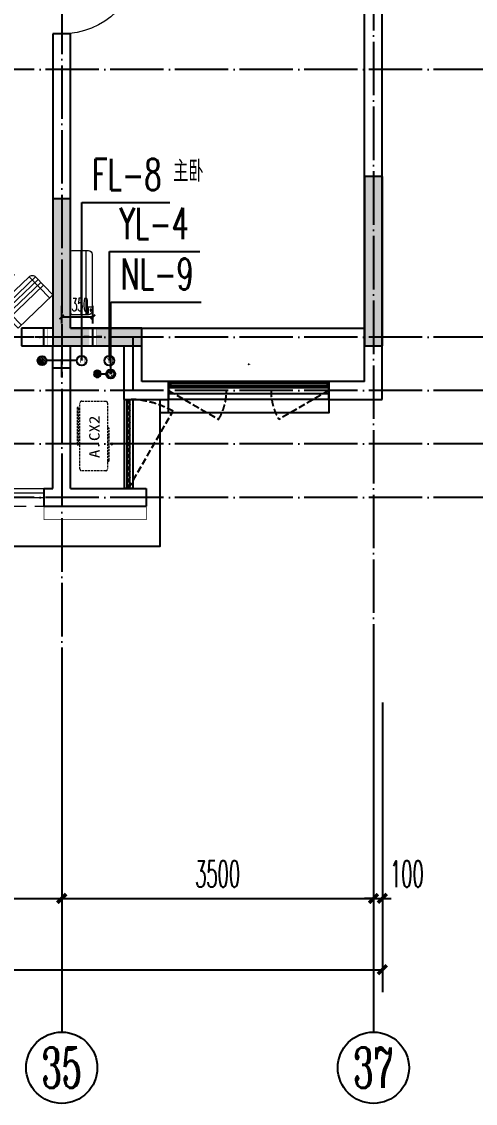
# Model space of a CAD drawing. Extents: x 27938 to 1507990, y 110129 to 923079.
# Drawn here: x 873967 to 879061, y 511440 to 523579 of the extents above; entities that cross this region are included whole.
import ezdxf
from ezdxf.enums import TextEntityAlignment as Align

# ---------------------------------------------------------------- set-up
doc = ezdxf.new("R2010")
doc.units = 0
doc.header["$LTSCALE"] = 1000
doc.header["$MEASUREMENT"] = 0
doc.linetypes.add('DASH', pattern=[0.35, 0.25, -0.1])
doc.linetypes.add('DOTE', pattern=[2.42, 2, -0.2, 0.02, -0.2])
for name, color, linetype in [('3-栏杆1', 135, 'Continuous'), ('3.5方案汇报，与郭总、侯月琴确定户型_t8$0$2020.03.04 -1安徽标准化洋房户型(UA）_t8_t8$0$看线', 154, 'Continuous'), ('AXIS', 3, 'Continuous'), ('AXIS_TEXT', 7, 'Continuous'), ('COLUMN', 9, 'Continuous'), ('DIM_凝结', 150, 'Continuous'), ('DIM_废水', 31, 'Continuous'), ('DIM_雨水', 4, 'Continuous'), ('DOTE', 1, 'Continuous'), ('EQUIP_地漏', 7, 'Continuous'), ('LVTRY', 6, 'Continuous'), ('PUB_HATCH', 8, 'Continuous'), ('PUB_TEXT', 4, 'Continuous'), ('VPIPE-凝结', 150, 'N'), ('VPIPE-废水', 31, 'Continuous'), ('VPIPE-雨水', 4, 'Y'), ('WALL', 9, 'Continuous'), ('WINDOW', 4, 'Continuous'), ('WINDOW_TEXT', 7, 'Continuous'), ('机电标识类', 1, 'Continuous'), ('看线', 251, 'Continuous')]:
    doc.layers.add(name, color=color, linetype=linetype)
for name, color, linetype, lineweight in [('平面-栏杆', 135, 'Continuous', 15), ('平面-看线', 45, 'Continuous', 15), ('平面-空调室内机', 176, 'Continuous', 9), ('平面-空调预留孔', 173, 'Continuous', 15), ('空调', 76, 'Continuous', 13)]:
    doc.layers.add(name, color=color, linetype=linetype, lineweight=lineweight)
doc.styles.add('_TCH_AXIS', font='COMPLEX', dxfattribs={"bigfont": 'GBCBIG'})
doc.styles.add('_TCH_DIM_T3', font='SIMPLEX.shx', dxfattribs={"width": 0.494118, "bigfont": 'GBCBIG.shx'})
doc.styles.add('_TCH_WINDOW', font='SIMPLEX.shx', dxfattribs={"width": 0.7, "height": 3.5, "bigfont": 'GBCBIG.shx'})
doc.styles.add('_TWT_SERIAL', font='SIMPLEX', dxfattribs={"width": 0.8, "height": 3.5, "bigfont": 'HZTXT'})
doc.styles.add('COMPLEX', font='COMPLEX')
doc.styles.get("Standard").update_dxf_attribs({"font": 'gbenor.shx', "bigfont": 'gbcbig.shx'})
doc.styles.add('黑体', font='simhei.ttf')
doc.linetypes.add('N', pattern='A,3,-0.2,["N",Standard,S=0.25,R=0,X=-0.1,Y=-0.115],-0.2', length=3.4)
doc.linetypes.add('Y', pattern='A,3,-0.2,["Y",Standard,S=0.25,R=0,X=-0.1,Y=-0.115],-0.2', length=3.4)
doc.dimstyles.new('_TCH_ARCH&&100', dxfattribs={"dimtxt": 297.5, "dimasz": 100, "dimexe": 250, "dimexo": 300, "dimgap": 126.25, "dimtad": 1, "dimdec": 0, "dimzin": 0, "dimdsep": 46, "dimtxsty": '_TCH_DIM_T3', "dimblk": 'ARCHTICK', "dimcen": 0.09, "dimclrt": 4, "dimazin": 2, "dimtfac": 1, "dimtdec": 0, "dimtix": 1, "dimtmove": 2, "dimatfit": 3, "dimfxl": 100, "dimtolj": 1, "dimtzin": 0, "dimarcsym": 0})
doc.dimstyles.new('_TCH_ARCH&&50', dxfattribs={"dimtxt": 148.75, "dimasz": 50, "dimexe": 125, "dimexo": 150, "dimgap": 63.125, "dimtad": 1, "dimdec": 0, "dimzin": 0, "dimdsep": 46, "dimtxsty": '_TCH_DIM_T3', "dimblk": 'ARCHTICK', "dimcen": 0.09, "dimclrt": 4, "dimazin": 2, "dimtfac": 1, "dimtdec": 0, "dimtix": 1, "dimtmove": 2, "dimatfit": 3, "dimfxl": 100, "dimtolj": 1, "dimtzin": 0, "dimarcsym": 0})

# ---------------------------------------------------------------- blocks, each defined once
blk = doc.blocks.new('GDGDGDSDA')
at = {"layer": 'DOTE', "color": 0, "linetype": 'DOTE', "ltscale": 0.3}
for p, q in [((469335, 376108), (469335, 359558)), ((465835, 367858), (465835, 359558)), ((471335, 366358), (417335, 366358)), ((471335, 363358), (417335, 363358)), ((466635, 363358), (466635, 362758)), ((471335, 362758), (417335, 362758)), ((471335, 362158), (417335, 362158)), ((471335, 361558), (417335, 361558))]:
    blk.add_line(p, q, dxfattribs=at)
blk = doc.blocks.new('GFDGFSDFGD')
at = {"layer": 'PUB_HATCH'}
for points in [[(470717, 367424), (470517, 367424), (470517, 365524), (470717, 365524)], [(468017, 365524), (468017, 365724), (467217, 365724), (467217, 367174), (467017, 367174), (467017, 365524)]]:
    blk.add_hatch(color=0, dxfattribs=at).paths.add_polyline_path(points)
at = {"layer": 'COLUMN', "color": 0}
for p, q in [((470717, 367424), (470517, 367424)), ((470517, 367424), (470517, 365524)), ((470717, 365524), (470717, 367424)), ((467217, 367174), (467017, 367174)), ((467017, 367174), (467017, 365524)), ((467217, 365724), (467217, 367174)), ((468017, 365724), (467217, 365724)), ((468017, 365524), (468017, 365724)), ((467017, 365524), (468017, 365524)), ((470517, 365524), (470717, 365524))]:
    blk.add_line(p, q, dxfattribs=at)
blk = doc.blocks.new('dongkong')
blk.add_wipeout([(-603756, 210771), (-603756, 210571), (-603836, 210571), (-603836, 210771)])
at = {"layer": '机电标识类', "color": 250, "linetype": 'DASH', "ltscale": 400}
for p, q in [((-603796, 210771), (-603796, 210571)), ((-603896, 210671), (-603696, 210671))]:
    blk.add_line(p, q, dxfattribs=at)
at = {"layer": '空调', "color": 6, "linetype": 'DASH', "const_width": 2}
blk.add_lwpolyline([(-603756, 210771), (-603756, 210571), (-603836, 210571), (-603836, 210771)], close=True, dxfattribs=at)
blk = doc.blocks.new('A$C001338C2')
for p, q in [((845, 304), (55, 304)), ((109, 215), (109, 304)), ((0, 249), (0, 22)), ((900, 22), (900, 249)), ((22, 0), (878, 0))]:
    blk.add_line(p, q)
at = {"lineweight": 5}
for p, q in [((900, 215), (0, 215)), ((900, 143), (0, 143))]:
    blk.add_line(p, q, dxfattribs=at)
for points in [[(89, 226), (22, 226, -0.414214), (17, 232), (17, 243, -0.414214), (22, 249), (89, 249, -0.414214), (95, 243), (95, 232, -0.414214)], [(73, 275), (57, 275, -0.414214), (51, 281), (51, 283, -0.414214), (57, 289), (73, 289, -0.414214), (79, 283), (79, 281, -0.414214)]]:
    blk.add_lwpolyline(points, format="xyb", close=True)
for centre, radius, start, end in [((55, 249), 55, 90, 180), ((845, 249), 55, 360, 90), ((22, 22), 22, 180, 270), ((878, 22), 22, 270, 360)]:
    blk.add_arc(centre, radius, start, end)
blk = doc.blocks.new('$lvtry$00000171')
at = {"color": 0}
for p, q in [((-74, 11), (-11, 74)), ((-70, -27), (27, 70)), ((-53, -53), (53, 53)), ((-27, -70), (70, 27)), ((11, -74), (74, -11))]:
    blk.add_line(p, q, dxfattribs=at)
blk.add_circle((0, 0), 75, dxfattribs=at)
blk.add_point((0, 0), dxfattribs=at)
blk = doc.blocks.new('$TwtSys$00000141')
at = {"color": 1}
for p, q in [((-47, 4), (-5, 46)), ((-47, 4), (-5, 46)), ((-44, -18), (18, 44)), ((-44, -18), (18, 44)), ((-33, -33), (33, 33)), ((-33, -33), (33, 33)), ((-16, -44), (44, 16)), ((-16, -44), (44, 16)), ((6, -46), (46, -6)), ((6, -46), (46, -6))]:
    blk.add_line(p, q, dxfattribs=at)
blk.add_circle((0, 0), 47, dxfattribs=at)
blk.add_circle((0, 0), 47, dxfattribs=at)
blk = doc.blocks.new('ferre')
at = {"layer": '平面-空调预留孔', "linetype": 'DASH', "ltscale": 0.1}
for p, q in [((93393, 115403), (93393, 115393)), ((93403, 115383), (93756, 115383)), ((93766, 115393), (93766, 115403))]:
    blk.add_line(p, q, dxfattribs=at)
blk.add_lwpolyline([(94046, 115403), (93306, 115403, -0.414214), (93286, 115423), (93286, 115693, -0.414214), (93306, 115713), (94046, 115713, -0.414214), (94066, 115693), (94066, 115423, -0.414214)], format="xyb", close=True, dxfattribs=at)
blk.add_lwpolyline([(93997, 115743), (93577, 115743), (93577, 115727), (93997, 115727)], close=True, dxfattribs=at)
for centre, start, end in [((93403, 115393), 180, 270), ((93756, 115393), 270, 0)]:
    blk.add_arc(centre, 10, start, end, dxfattribs=at)
at = {"layer": '平面-空调预留孔', "color": 251, "linetype": 'DASH', "ltscale": 0.1, "true_color": 0x636466, "style": '黑体', "width": 1.2}
blk.add_text('A.CX2', height=117, dxfattribs=at).set_placement((93428, 115492))
blk = doc.blocks.new('fergve')
at = {"layer": '平面-空调预留孔', "linetype": 'DASH', "ltscale": 0.1}
blk.add_blockref('ferre', (25670, -60416), dxfattribs=at)
blk = doc.blocks.new('dasdasf1sa2f31as32f')
for p, q in [((-116, 586), (43, 640)), ((83, 477), (43, 640)), ((-473, 260), (-339, 504)), ((-270, 524), (-428, 237)), ((135, 245), (-339, 505)), ((-270, 524), (114, 314)), ((-23, 586), (-116, 586)), ((-23, 586), (-73, 493)), ((-31, 504), (-73, 493)), ((-18, 463), (-31, 504)), ((32, 555), (-18, 463)), ((83, 477), (32, 555)), ((72, 132), (-401, 392)), ((93, 169), (-381, 428)), ((115, 208), (-359, 468)), ((0, 0), (-473, 260)), ((114, 314), (-44, 26)), ((134, 244), (0, 0))]:
    blk.add_line(p, q)
for centre, start, end in [((-294, 479), 61.2593, 151.2593), ((89, 269), 331.2593, 61.2593)]:
    blk.add_arc(centre, 51.3, start, end)
blk = doc.blocks.new('GDGDRGDGDRGDR')
at = {"layer": '平面-空调室内机', "ltscale": 0.3, "xscale": -1, "rotation": 270}
blk.add_blockref('dongkong', (256446, 1046278), dxfattribs=at)
at = {"layer": '平面-空调预留孔', "xscale": -1, "rotation": 15.00000000331026}
blk.add_blockref('dasdasf1sa2f31as32f', (466626, 442932), dxfattribs=at)
at = {"layer": '平面-空调预留孔', "rotation": 90}
blk.add_blockref('fergve', (522618, 322375), dxfattribs=at)
at = {"layer": '平面-空调室内机', "ltscale": 0.3, "xscale": -1, "rotation": 180}
blk.add_blockref('dongkong', (1070713, 653503), dxfattribs=at)
blk = doc.blocks.new('_ArchTick')
at = {"color": 0, "linetype": 'ByBlock', "const_width": 0.4}
blk.add_lwpolyline([(-0.5, -0.5), (0.5, 0.5)], dxfattribs=at)
blk = doc.blocks.new('*D772')
at = {"layer": 'Defpoints', "color": 0}
for p in [(874767, 520265), (874417, 520041), (874767, 520041)]:
    blk.add_point(p, dxfattribs=at)
at = {"layer": '平面-空调预留孔', "color": 0, "lineweight": -2}
for p, q in [((874417, 520191), (874417, 520390)), ((874767, 520191), (874767, 520390)), ((874417, 520265), (874767, 520265))]:
    blk.add_line(p, q, dxfattribs=at)
at = {"layer": '平面-空调预留孔', "color": 0, "lineweight": -2, "xscale": 50, "yscale": 50, "zscale": 50, "rotation": 180}
blk.add_blockref('_ArchTick', (874417, 520265), dxfattribs=at)
at = {"layer": '平面-空调预留孔', "color": 0, "lineweight": -2, "xscale": 50, "yscale": 50, "zscale": 50}
blk.add_blockref('_ArchTick', (874767, 520265), dxfattribs=at)
at = {"layer": '平面-空调预留孔', "color": 4, "insert": (874623, 520403), "char_height": 148.8, "attachment_point": 5, "style": '_TCH_DIM_T3'}
blk.add_mtext('\\A1;350', dxfattribs=at)
blk = doc.blocks.new('*D801')
at = {"layer": 'AXIS', "color": 0, "lineweight": -2}
for p, q in [((877917, 515940), (877917, 513490)), ((878017, 515940), (878017, 513490)), ((877917, 513740), (877817, 513740)), ((877917, 513740), (878017, 513740)), ((878017, 513740), (878117, 513740))]:
    blk.add_line(p, q, dxfattribs=at)
at = {"layer": 'Defpoints', "color": 0}
for p in [(877917, 516240), (878017, 516240), (878017, 513740)]:
    blk.add_point(p, dxfattribs=at)
at = {"layer": 'AXIS', "color": 0, "lineweight": -2, "xscale": 100, "yscale": 100, "zscale": 100}
blk.add_blockref('_ArchTick', (877917, 513740), dxfattribs=at)
at = {"layer": 'AXIS', "color": 0, "lineweight": -2, "xscale": 100, "yscale": 100, "zscale": 100, "rotation": 180}
blk.add_blockref('_ArchTick', (878017, 513740), dxfattribs=at)
at = {"layer": 'AXIS', "color": 4, "insert": (878292, 514015), "char_height": 297.5, "attachment_point": 5, "style": '_TCH_DIM_T3'}
blk.add_mtext('\\A1;100', dxfattribs=at)
blk = doc.blocks.new('*D802')
at = {"layer": 'AXIS', "color": 0, "lineweight": -2}
for p, q in [((874417, 515940), (874417, 513490)), ((877917, 515940), (877917, 513490)), ((874417, 513740), (877917, 513740))]:
    blk.add_line(p, q, dxfattribs=at)
at = {"layer": 'Defpoints', "color": 0}
for p in [(874417, 516240), (877917, 516240), (877917, 513740)]:
    blk.add_point(p, dxfattribs=at)
at = {"layer": 'AXIS', "color": 0, "lineweight": -2, "xscale": 100, "yscale": 100, "zscale": 100, "rotation": 180}
blk.add_blockref('_ArchTick', (874417, 513740), dxfattribs=at)
at = {"layer": 'AXIS', "color": 0, "lineweight": -2, "xscale": 100, "yscale": 100, "zscale": 100}
blk.add_blockref('_ArchTick', (877917, 513740), dxfattribs=at)
at = {"layer": 'AXIS', "color": 4, "insert": (876167, 514015), "char_height": 297.5, "attachment_point": 5, "style": '_TCH_DIM_T3'}
blk.add_mtext('\\A1;3500', dxfattribs=at)
blk = doc.blocks.new('*D803')
at = {"layer": 'AXIS', "color": 0, "lineweight": -2}
for p, q in [((868617, 515940), (868617, 513490)), ((874417, 515940), (874417, 513490)), ((868617, 513740), (874417, 513740))]:
    blk.add_line(p, q, dxfattribs=at)
at = {"layer": 'Defpoints', "color": 0}
for p in [(868617, 516240), (874417, 516240), (874417, 513740)]:
    blk.add_point(p, dxfattribs=at)
at = {"layer": 'AXIS', "color": 0, "lineweight": -2, "xscale": 100, "yscale": 100, "zscale": 100, "rotation": 180}
blk.add_blockref('_ArchTick', (868617, 513740), dxfattribs=at)
at = {"layer": 'AXIS', "color": 0, "lineweight": -2, "xscale": 100, "yscale": 100, "zscale": 100}
blk.add_blockref('_ArchTick', (874417, 513740), dxfattribs=at)
at = {"layer": 'AXIS', "color": 4, "insert": (871517, 514015), "char_height": 297.5, "attachment_point": 5, "style": '_TCH_DIM_T3'}
blk.add_mtext('\\A1;5800', dxfattribs=at)
blk = doc.blocks.new('*D815')
at = {"layer": 'AXIS', "color": 0, "lineweight": -2}
for p, q in [((827817, 515940), (827817, 512690)), ((878017, 515940), (878017, 512690)), ((827817, 512940), (878017, 512940))]:
    blk.add_line(p, q, dxfattribs=at)
at = {"layer": 'Defpoints', "color": 0}
for p in [(827817, 516240), (878017, 516240), (878017, 512940)]:
    blk.add_point(p, dxfattribs=at)
at = {"layer": 'AXIS', "color": 0, "lineweight": -2, "xscale": 100, "yscale": 100, "zscale": 100, "rotation": 180}
blk.add_blockref('_ArchTick', (827817, 512940), dxfattribs=at)
at = {"layer": 'AXIS', "color": 0, "lineweight": -2, "xscale": 100, "yscale": 100, "zscale": 100}
blk.add_blockref('_ArchTick', (878017, 512940), dxfattribs=at)
at = {"layer": 'AXIS', "color": 4, "insert": (852917, 513215), "char_height": 297.5, "attachment_point": 5, "style": '_TCH_DIM_T3'}
blk.add_mtext('\\A1;50200', dxfattribs=at)
blk = doc.blocks.new('_AXISO')
at = {"color": 0}
blk.add_circle((0, 0), 0.5, dxfattribs=at)
at = {"layer": 'AXIS_TEXT', "color": 0, "style": 'COMPLEX', "width": 1.041667}
blk.add_attdef('A', text='', height=0.56, dxfattribs=at).set_placement((-0.25, -0.28), (0.25, -0.28), align=Align.FIT)
blk = doc.blocks.new('$DorLib2D$00000001')
at = {"color": 0}
for p, q in [((0.45, 0.975), (0.5, 0.975)), ((0.45, 0), (0.45, 0.975)), ((0.5, 0), (0.5, 0.975)), ((0.5, 0), (0.45, 0))]:
    blk.add_line(p, q, dxfattribs=at)
at = {"color": 0, "lineweight": 13}
blk.add_arc((0.475, 0), 0.975, 91.4693, 180, dxfattribs=at)
blk = doc.blocks.new('$WINLIB2D$00000001')
at = {"color": 0}
for points in [[(-0.5, 0.5), (-0.5, -0.5)], [(-0.5, 0.5), (0.5, 0.5)], [(0.5, -0.5), (0.5, 0.5)], [(0.5, 0.1667), (-0.5, 0.1667)], [(0.5, -0.1667), (-0.5, -0.1667)], [(-0.5, -0.5), (0.5, -0.5)]]:
    blk.add_lwpolyline(points, dxfattribs=at)
blk = doc.blocks.new('$WINLIB2D$00000039')
at = {"color": 0}
for points in [[(-0.5, 0.5), (-0.5, -0.5)], [(0.5, 0.5), (-0.5, 0.5)], [(0.5, -0.5), (0.5, 0.5)], [(-0.5, 0.167), (0.5, 0.167)], [(-0.384, -0.167), (-0.448, 0.167)], [(-0.316, -0.167), (-0.38, 0.167)], [(-0.248, -0.167), (-0.312, 0.167)], [(-0.18, -0.167), (-0.244, 0.167)], [(-0.112, -0.167), (-0.176, 0.167)], [(-0.044, -0.167), (-0.108, 0.167)], [(0.024, -0.167), (-0.04, 0.167)], [(0.092, -0.167), (0.028, 0.167)], [(0.16, -0.167), (0.096, 0.167)], [(0.228, -0.167), (0.164, 0.167)], [(0.296, -0.167), (0.232, 0.167)], [(0.364, -0.167), (0.3, 0.167)], [(0.432, -0.167), (0.368, 0.167)], [(0.5, -0.167), (0.436, 0.167)], [(-0.452, -0.167), (-0.5, 0.084)], [(-0.5, -0.167), (0.5, -0.167)], [(0.5, -0.5), (-0.5, -0.5)]]:
    blk.add_lwpolyline(points, dxfattribs=at)

msp = doc.modelspace()

# ---------------------------------------------------------------- linework, layer by layer
at = {"color": 8, "const_width": 8}
msp.add_lwpolyline([(875366.6, 518140.4), (875366.6, 517990.4), (874216.6, 517990.4), (874216.6, 518140.4)], dxfattribs=at)
at = {"layer": '3-栏杆1', "color": 8}
for p, q in [((875636.8, 519522.7), (875616.6, 519540.4)), ((875616.6, 519540.4), (875636.8, 519522.7)), ((877396.3, 519522.7), (877416.6, 519540.4)), ((877416.6, 519540.4), (877396.3, 519522.7)), ((875636.8, 519493.4), (875616.6, 519473.5)), ((875616.6, 519473.5), (875636.8, 519493.4)), ((875636.8, 519522.7), (875636.8, 519493.4)), ((875636.8, 519522.6), (877396.3, 519522.6)), ((877396.3, 519493.4), (875636.8, 519493.3)), ((877396.3, 519522.7), (877396.3, 519493.4)), ((877416.6, 519473.5), (877396.3, 519493.4))]:
    msp.add_line(p, q, dxfattribs=at)
at = {"layer": '3.5方案汇报，与郭总、侯月琴确定户型_t8$0$2020.03.04 -1安徽标准化洋房户型(UA）_t8_t8$0$看线', "color": 8, "ltscale": 10}
msp.add_line((875316.6, 520140.4), (877816.6, 520140.4), dxfattribs=at)
at = {"layer": 'AXIS', "color": 8}
for p, q in [((874416.6, 516240.4), (874416.6, 512240.4)), ((877916.6, 516240.4), (877916.6, 512240.4))]:
    msp.add_line(p, q, dxfattribs=at)
at = {"layer": 'DIM_废水'}
msp.add_line((874641.6, 521548), (875629.4, 521548), dxfattribs=at)
at = {"layer": 'DIM_雨水'}
msp.add_line((874951.6, 520998), (875968.1, 520998), dxfattribs=at)
at = {"layer": 'VPIPE-凝结', "color": 8, "ltscale": 0.1}
msp.add_line((874586.6, 519775.4), (874246.6, 519775.4), dxfattribs=at)
msp.add_lwpolyline([(874854.2, 519625.4), (874926.6, 519625.4)], dxfattribs=at)
at = {"layer": 'VPIPE-凝结', "color": 8}
msp.add_circle((874966.6, 519625.4), 40, dxfattribs=at)
at = {"layer": 'VPIPE-废水', "color": 8}
msp.add_circle((874641.6, 519775.4), 55, dxfattribs=at)
at = {"layer": 'VPIPE-雨水', "color": 8}
msp.add_circle((874951.6, 519775.4), 55, dxfattribs=at)
at = {"layer": 'WALL', "color": 8}
for p, q in [((878016.6, 519340.4), (878016.6, 524540.4)), ((877816.6, 519540.4), (877816.6, 524440.4)), ((874516.6, 523440.4), (874316.6, 523440.4)), ((875316.6, 519540.4), (875316.6, 520140.4)), ((875116.6, 519340.4), (875116.6, 519940.4)), ((875616.6, 519540.4), (875316.6, 519540.4)), ((875616.6, 519340.4), (875616.6, 519540.4)), ((877816.6, 519540.4), (877416.6, 519540.4)), ((877416.6, 519540.4), (877416.6, 519340.4)), ((875116.6, 519340.4), (875616.6, 519340.4)), ((877416.6, 519340.4), (878016.6, 519340.4)), ((875366.6, 518340.4), (875366.6, 518140.4)), ((874216.6, 518140.4), (874416.6, 518140.4)), ((874416.6, 518140.4), (875366.6, 518140.4))]:
    msp.add_line(p, q, dxfattribs=at)
at = {"layer": 'WINDOW', "color": 8, "linetype": 'DASH', "ltscale": 0.3}
for points in [[(875616.6, 519440.4), (876179.7, 519115.8, 0.1314846), (876266.6, 519440.4)], [(877416.6, 519440.4), (876853.4, 519115.8, -0.1314846), (876766.6, 519440.4)], [(875166.6, 518340.4), (875666.6, 519206.5, 0.1316525), (875166.6, 519340.4)]]:
    msp.add_lwpolyline(points, format="xyb", dxfattribs=at)
at = {"layer": '平面-栏杆', "color": 8}
for points in [[(869566.6, 518290.4), (874216.6, 518290.4)], [(869566.6, 518240.4), (874216.6, 518240.4)]]:
    msp.add_lwpolyline(points, dxfattribs=at)
at = {"layer": '平面-看线', "color": 8}
msp.add_lwpolyline([(869566.6, 518340.4), (874216.6, 518340.4)], dxfattribs=at)
at = {"layer": '平面-看线', "color": 8, "linetype": 'DASH'}
msp.add_lwpolyline([(869566.6, 518140.4), (874216.6, 518140.4)], dxfattribs=at)
at = {"layer": '看线', "color": 8}
msp.add_lwpolyline([(875516.6, 519340.4), (875516.6, 517690.4), (855316.6, 517690.4), (855316.6, 519190.4), (852916.6, 519190.4)], dxfattribs=at)
at = {"layer": '看线', "color": 8, "ltscale": 0.5}
for points in [[(877416.6, 519340.4), (877416.6, 519190.4), (875516.6, 519190.4)], [(877416.6, 519340.4), (877416.6, 519190.4), (875616.6, 519190.4), (875616.6, 519340.4)]]:
    msp.add_lwpolyline(points, dxfattribs=at)

# ---------------------------------------------------------------- block references
at = {"color": 8}
msp.add_blockref('GFDGFSDFGD', (407300, 154416.7), dxfattribs=at)
at = {"layer": 'AXIS', "color": 8}
ref = msp.add_blockref('_AXISO', (874416.6, 511840.4), dxfattribs=dict(at, xscale=800, yscale=800, zscale=800))
ref.add_attrib('A', '35', dxfattribs={"layer": 'AXIS_TEXT', "color": 8, "ltscale": 0.5, "height": 452.55, "style": '_TCH_AXIS', "width": 0.636364}).set_placement((874190.3, 511614.2), (874642.8, 511614.2), align=Align.FIT)
ref = msp.add_blockref('_AXISO', (877916.6, 511840.4), dxfattribs=dict(at, xscale=800, yscale=800, zscale=800))
ref.add_attrib('A', '37', dxfattribs={"layer": 'AXIS_TEXT', "color": 8, "ltscale": 0.5, "height": 452.55, "style": '_TCH_AXIS', "width": 0.636364}).set_placement((877690.3, 511614.2), (878142.8, 511614.2), align=Align.FIT)
at = {"layer": 'DOTE', "color": 169}
msp.add_blockref('GDGDGDSDA', (408581.8, 156682.1), dxfattribs=at)
at = {"layer": 'EQUIP_地漏', "color": 8, "xscale": 0.8, "yscale": -0.8, "zscale": 0.8, "rotation": 180}
msp.add_blockref('$TwtSys$00000141', (874816.6, 519625.4), dxfattribs=at)
at = {"layer": 'LVTRY', "color": 8, "xscale": 0.6666666667107825, "yscale": 0.6666666667107825, "rotation": 269.9999999939778}
msp.add_blockref('$lvtry$00000171', (874196.6, 519775.4), dxfattribs=at)
at = {"layer": 'WINDOW', "color": 8}
ref = msp.add_blockref('$DorLib2D$00000001', (874416.6, 523890.4), dxfattribs=dict(at, xscale=900, yscale=-900, zscale=900, rotation=89.99999999870155))
ref.add_attrib('A', 'M0922', (874627.5, 523883.6), dxfattribs={"layer": 'WINDOW_TEXT', "color": 8, "ltscale": 0.5, "height": 5.95, "rotation": 90, "style": '_TCH_WINDOW', "width": 0.494118})
ref = msp.add_blockref('$WINLIB2D$00000001', (876516.6, 519440.4), dxfattribs=dict(at, xscale=1800, yscale=200, zscale=1800, rotation=179.9999999950641))
ref.add_attrib('A', 'TC1817', (876509.2, 519730), dxfattribs={"layer": 'WINDOW_TEXT', "color": 8, "ltscale": 0.5, "height": 5.95, "rotation": 360, "style": '_TCH_WINDOW', "width": 0.494118})
at = {"layer": '平面-空调预留孔', "color": 8, "xscale": -0.800000000046565, "yscale": 0.800000000046565, "zscale": 0.800000000046565, "rotation": 269.9999997665698}
msp.add_blockref('A$C001338C2', (874516.7, 520290.4), dxfattribs=at)

# ---------------------------------------------------------------- texts
at = {"layer": 'DIM_凝结', "color": 7, "style": '_TWT_SERIAL', "width": 0.64}
msp.add_text('NL-9', height=350, dxfattribs=at).set_placement((875081.1, 520571.9))
at = {"layer": 'DIM_废水', "color": 7, "style": '_TWT_SERIAL', "width": 0.64}
msp.add_text('FL-8', height=350, dxfattribs=at).set_placement((874759.4, 521688))
at = {"layer": 'DIM_雨水', "color": 7, "style": '_TWT_SERIAL', "width": 0.64}
msp.add_text('YL-4', height=350, dxfattribs=at).set_placement((875066.1, 521138))
at = {"layer": 'PUB_TEXT', "color": 8}
msp.add_text('主卧', height=236.31, dxfattribs=at).set_placement((875668.6, 521782.9))

# ---------------------------------------------------------------- dimensions: what is measured, and where the dimension line sits
at = {"layer": 'AXIS', "color": 8}
for p1, p2, distance, picture, middle in [((827816.6, 516240.4), (878016.6, 516240.4), -3300, '*D815', (852916.6, 513215.4)), ((868616.6, 516240.4), (874416.6, 516240.4), -2500, '*D803', (871516.6, 514015.4)), ((874416.6, 516240.4), (877916.6, 516240.4), -2500, '*D802', (876166.6, 514015.4))]:
    dim = msp.add_aligned_dim(p1=p1, p2=p2, distance=distance, dimstyle='_TCH_ARCH&&100', dxfattribs=at)
    dim.commit()
    dim.dimension.update_dxf_attribs({"geometry": picture, "text_midpoint": middle})
dim = msp.add_linear_dim(base=(878016.6, 513740.4), p1=(877916.6, 516240.4), p2=(878016.6, 516240.4), angle=0, dimstyle='_TCH_ARCH&&100', dxfattribs=at)
dim.commit()
dim.dimension.update_dxf_attribs({"geometry": '*D801', "text_midpoint": (878291.6, 514015.4), "dimtype": 129})

# ---------------------------------------------------------------- next in the draw order: block references
at = {"layer": '平面-空调室内机', "color": 8, "ltscale": 0.3, "rotation": 180}
msp.add_blockref('dongkong', (270970.6, 730711.3), dxfattribs=at)

# ---------------------------------------------------------------- next in the draw order: block references
at = {"layer": '平面-空调室内机', "color": 8, "ltscale": 0.3, "xscale": -1, "rotation": 180}
msp.add_blockref('dongkong', (1478562.7, 730711.3), dxfattribs=at)

# ---------------------------------------------------------------- next in the draw order: block references
at = {"color": 8}
msp.add_blockref('GDGDRGDGDRGDR', (407300, 77208.4), dxfattribs=at)

# ---------------------------------------------------------------- next in the draw order: linework, layer by layer
at = {"layer": 'DIM_凝结'}
for p, q in [((874966.6, 519625.4), (874966.6, 520431.9)), ((874966.6, 520431.9), (875983.1, 520431.9))]:
    msp.add_line(p, q, dxfattribs=at)
at = {"layer": 'DIM_废水'}
msp.add_line((874641.6, 519775.4), (874641.6, 521548), dxfattribs=at)
at = {"layer": 'DIM_雨水'}
msp.add_line((874951.6, 519775.4), (874951.6, 520998), dxfattribs=at)
at = {"layer": 'VPIPE-凝结'}
msp.add_circle((874966.6, 519625.4), 50, dxfattribs=at)
at = {"layer": 'VPIPE-废水'}
msp.add_circle((874641.6, 519775.4), 55, dxfattribs=at)
at = {"layer": 'VPIPE-雨水'}
msp.add_circle((874951.6, 519775.4), 55, dxfattribs=at)
at = {"layer": 'WALL', "color": 8}
for p, q in [((874316.6, 523440.4), (874316.6, 520140.4)), ((874516.6, 520140.4), (874516.6, 523440.4)), ((874316.6, 520140.4), (873966.6, 520140.4)), ((873966.6, 520140.4), (873966.6, 519940.4)), ((874516.6, 520140.4), (875316.6, 520140.4)), ((873966.6, 519940.4), (874316.6, 519940.4)), ((874316.6, 518340.4), (874316.6, 519940.4)), ((874516.6, 519940.4), (875116.6, 519940.4)), ((874516.6, 518340.4), (874516.6, 519940.4)), ((874216.6, 518340.4), (874316.6, 518340.4)), ((874216.6, 518340.4), (874216.6, 518140.4)), ((874516.6, 518340.4), (875366.6, 518340.4))]:
    msp.add_line(p, q, dxfattribs=at)

# ---------------------------------------------------------------- next in the draw order: block references
at = {"layer": 'WINDOW', "color": 8}
ref = msp.add_blockref('$WINLIB2D$00000039', (875166.6, 518840.4), dxfattribs=dict(at, xscale=-1000, yscale=100, zscale=-1000, rotation=270))
ref.add_attrib('A', 'BYC1017a', (874983.1, 518830.2), dxfattribs={"layer": 'WINDOW_TEXT', "color": 8, "ltscale": 0.5, "height": 5.95, "rotation": 90, "style": '_TCH_WINDOW', "width": 0.494118})

# ---------------------------------------------------------------- next in the draw order: texts
at = {"layer": 'PUB_TEXT', "color": 8}
for s, p in [('FL', (874620.3, 519751.6)), ('YL', (874921.2, 519747.4)), ('NL', (874938.6, 519597.4))]:
    msp.add_text(s, height=56, dxfattribs=at).set_placement(p)

# ---------------------------------------------------------------- next in the draw order: dimensions: what is measured, and where the dimension line sits
at = {"layer": '平面-空调预留孔', "color": 8}
dim = msp.add_linear_dim(base=(874766.8, 520265.3), p1=(874416.6, 520040.6), p2=(874766.8, 520040.6), angle=0, dimstyle='_TCH_ARCH&&50', dxfattribs=at)
dim.commit()
dim.dimension.update_dxf_attribs({"geometry": '*D772', "text_midpoint": (874623.2, 520402.8), "dimtype": 129})

doc.saveas('drawing.dxf')
